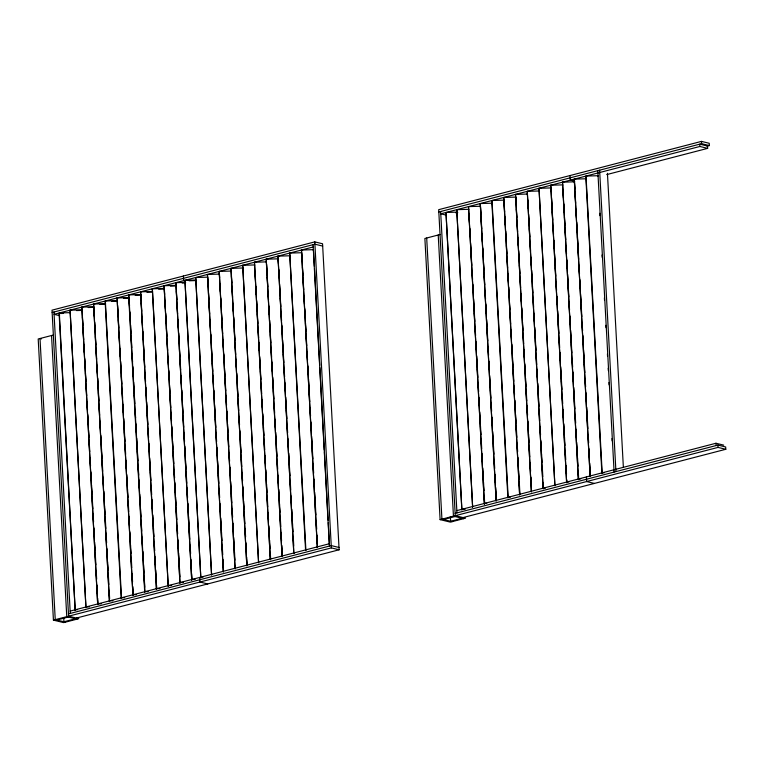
<?xml version="1.0" encoding="UTF-8"?>
<svg xmlns="http://www.w3.org/2000/svg" width="764" height="764" viewBox="0 0 764 764"><rect width="100%" height="100%" fill="white"/><g stroke="black" fill="none" stroke-linecap="round" stroke-linejoin="round"><path stroke-width="1.15" d="M59.315 312.963L75.187 610.341L59.114 313.555L59.315 312.963L70.212 312.638M70.078 310.165L85.95 607.542L70.078 310.165L82.073 309.802L81.872 310.404L76.419 310.566M81.834 307.109L97.706 604.486L81.834 307.109L93.819 306.746M93.58 304.053L109.453 601.44L93.58 304.053L105.575 303.69L105.375 304.292L99.922 304.454M111.678 301.398L117.121 301.236L117.322 300.644L105.336 300.997L105.136 301.599L121.209 598.384L121.409 597.782L124.675 597.687M117.083 297.941L132.955 595.328L117.083 297.941L129.078 297.588L129.527 305.934M140.958 296.919L140.824 294.532L128.839 294.894L128.638 295.487L144.711 592.272M129.078 297.588L128.877 298.18L123.424 298.352M140.586 291.838L156.458 589.216L140.586 291.838L152.58 291.476M140.824 294.532L140.624 295.133L135.18 295.296M152.342 288.782L168.214 586.169L152.342 288.782L164.327 288.42L164.652 294.379M164.088 285.726L179.96 583.113L164.088 285.726L176.083 285.373L175.882 285.965L170.429 286.128M164.327 288.42L164.126 289.021L158.683 289.184M175.844 282.67L191.716 580.057L175.844 282.67L185.652 282.384M184.936 280.312L200.808 577.689L184.936 280.312L195.842 279.987M195.708 277.513L211.58 574.891L195.708 277.513L207.693 277.151L208.209 286.691M207.455 274.457L223.327 571.844L207.455 274.457L219.449 274.095L219.64 277.676M219.211 271.401L235.083 568.788L219.211 271.401L231.196 271.048L230.995 271.64M219.249 274.696L219.449 274.095M230.957 268.345L246.829 565.732L230.957 268.345L242.952 267.992L242.751 268.584M242.713 265.299L258.585 562.676L242.713 265.299L254.698 264.936L254.498 265.538M254.46 262.243L270.332 559.62L254.46 262.243L266.455 261.88M266.216 259.187L282.088 556.574L266.216 259.187L278.201 258.824L278.459 263.599M277.962 256.131L293.834 553.518L277.962 256.131L289.957 255.778L289.757 256.37M278 259.426L278.201 258.824M302.162 261.059L301.704 252.722L289.718 253.075L305.59 550.462L305.791 549.86M301.465 250.029L317.337 547.406L301.465 250.029L313.46 249.666L314.357 266.349M313.259 250.267L313.46 249.666M445.985 212.459L461.867 509.846L445.985 212.459L456.891 212.134M456.757 209.661L472.629 507.048L456.757 209.661L468.752 209.307L468.552 209.899M468.513 206.605L484.386 503.992L468.513 206.605L480.499 206.251L480.957 214.598M480.26 203.558L496.132 500.936L480.26 203.558L492.255 203.195L492.054 203.797M504.001 200.139L492.016 200.502L491.815 201.094L507.888 497.88L508.089 497.288L510.266 497.221M503.762 197.446L519.635 494.833L503.762 197.446L515.757 197.083L516.082 203.052M515.519 194.39L531.391 491.777L515.519 194.39L527.504 194.037L527.303 194.629M515.557 197.685L515.757 197.083M527.265 191.334L543.137 488.721L527.265 191.334L539.26 190.981M539.012 188.288L554.893 485.665L539.012 188.288L551.006 187.925L551.207 191.497M550.768 185.232L566.64 482.609L550.768 185.232L562.762 184.869L562.562 185.471M550.806 188.527L551.006 187.925M562.514 182.176L578.396 479.563L562.514 182.176L574.509 181.813L574.9 188.966M574.27 179.12L590.142 476.507L574.27 179.12L586.265 178.766L586.064 179.359M574.308 182.415L574.509 181.813M597.811 176.303L598.011 175.71L586.017 176.064L585.816 176.665L601.898 473.451L602.099 472.849L604.276 472.792M76.352 618.076L339.12 549.784L322.551 243.764L314.787 241.882L52.009 310.174L68.588 616.195L78.826 618.678L63.66 622.612L53.423 620.129L38.2 338.977L53.356 335.043M707.044 146.172L709.355 145.571L709.231 143.269L701.467 141.388L438.689 209.68L455.268 515.69L465.505 518.173L450.34 522.118L440.102 519.635L424.879 238.483L440.035 234.538M52.143 312.486L314.911 244.193L322.675 246.075M438.813 211.991L701.591 143.689L709.355 145.571M313.211 246.973L54.082 314.319L59.63 315.666M699.891 146.468L699.767 144.167L707.531 146.048L707.655 148.359L699.891 146.468L440.761 213.825L446.31 215.161M606.759 174.584L707.655 148.359M70.154 611.104L329.294 543.758M456.834 510.61L715.964 443.254L723.728 445.145M68.464 613.884L331.232 545.591L338.996 547.473M455.143 513.389L717.912 445.087L725.676 446.978L725.8 449.28L463.032 517.572M53.423 620.129L331.356 547.893L339.12 549.784M440.102 519.635L718.036 447.398L725.8 449.28M56.784 620.034L68.302 617.035M443.464 519.53L454.981 516.54M75.464 618.773L63.947 621.772L63.756 618.191M462.144 518.279L450.626 521.268L450.368 516.502M455.602 212.764L457.779 212.698M189.1 280.78L195.641 280.579M182.176 283.072L185.451 282.976M146.927 292.24L152.38 292.077M88.175 307.51L93.619 307.348M59.114 313.555L63.469 313.431M578.596 478.961L580.774 478.894M566.84 482.017L569.018 481.95M543.338 488.12L545.515 488.062M484.586 503.4L486.763 503.333M463.156 509.216L465.333 509.149M201.008 577.097L203.186 577.03M191.917 579.456L195.183 579.36M180.161 582.512L183.436 582.416M168.414 585.568L171.68 585.472M156.658 588.624L159.934 588.528M148.178 591.575L144.912 591.68L128.839 294.894M133.156 594.726L136.431 594.631M109.653 600.838L112.929 600.743M97.907 603.894L101.173 603.799M86.151 606.95L89.426 606.845M75.388 609.748L77.565 609.682M574.767 181.221L570.326 180.142L570.078 175.529M41.552 338.882L40.014 338.509L55.247 619.661L65.484 622.144M594.411 483.431L586.647 481.549L586.399 476.937M463.681 518.651L453.444 516.168L438.221 235.016M452.164 521.64L441.926 519.157L426.694 238.005M207.732 583.925L199.977 582.044L199.719 577.431M77.002 619.146L66.764 616.663L51.541 335.511M701.467 141.388L701.591 143.689M717.912 445.087L718.036 447.398M715.964 443.254L716.097 445.565M607.437 173.266L623.376 467.52M599.616 170.2L615.937 471.598M597.792 170.668L614.113 472.066M599.816 213.251L599.941 215.639M602.07 254.975L602.204 257.353M604.4 297.884L604.525 300.262M605.881 325.292L606.014 327.68M607.428 353.904L607.561 356.282M608.201 368.2L608.335 370.588M608.984 382.506L609.109 384.894M612.012 438.526L612.145 440.914M586.017 176.064L602.204 473.164M575.225 194.925L575.674 203.272M575.999 209.231L576.448 217.578M576.705 222.343L577.221 231.874M577.479 236.649L577.995 246.18M578.252 250.945L578.711 259.292M579.026 265.251L579.484 273.598M579.8 279.557L580.258 287.894M580.583 293.853L581.032 302.2M581.289 306.966L581.805 316.506M582.13 322.465L582.579 330.802M582.836 335.577L583.285 343.915M583.61 349.874L584.068 358.221M584.384 364.18L584.842 372.526M585.157 378.486L585.616 386.823M585.94 392.782L586.389 401.129M586.714 407.088L587.163 415.435M587.42 420.2L587.869 428.547M588.194 434.506L588.652 442.843M588.968 448.802L589.426 457.149M589.741 463.108L590.2 471.455M563.02 189.634L563.469 197.981M563.794 203.94L564.243 212.287M564.5 217.052L564.959 225.399M565.274 231.358L565.732 239.695M566.048 245.655L566.506 254.001M566.831 259.961L567.28 268.307M567.604 274.266L568.053 282.604M568.311 287.379L568.827 296.909M569.084 301.675L569.533 310.022M569.858 315.981L570.316 324.328M570.632 330.287L571.09 338.624M571.405 344.583L571.864 352.93M572.188 358.889L572.637 367.236M572.895 372.001L573.411 381.542M573.735 387.501L574.117 394.644M574.442 400.603L574.891 408.95M575.216 414.909L575.674 423.256M575.989 429.215L576.448 437.552M576.705 442.327L577.221 451.858M577.546 457.817L577.995 466.164M578.252 470.93L578.701 479.276M551.522 197.465L551.98 205.802M552.296 211.762L552.754 220.108M553.079 226.068L553.528 234.414M553.852 240.373L554.301 248.711M554.559 253.476L555.075 263.017M555.332 267.782L555.781 276.129M556.106 282.088L556.564 290.435M556.88 296.394L557.338 304.731M557.653 310.69L558.112 319.037M558.369 323.802L558.885 333.343M559.21 339.302L559.659 347.639M559.916 352.414L560.365 360.751M560.69 366.71L561.139 375.057M561.464 381.016L561.922 389.363M562.237 395.322L562.696 403.659M563.011 409.619L563.469 417.965M563.794 423.924L564.243 432.271M564.5 437.037L564.949 445.374M565.274 451.343L565.723 459.68M566.048 465.639L566.496 473.986M566.821 479.945L566.955 482.332M527.829 199.996L528.277 208.333M528.602 214.292L529.051 222.639M529.376 228.598L529.834 236.945M530.149 242.904L530.608 251.241M530.932 257.201L531.381 265.547M531.639 270.313L532.155 279.853M532.479 285.812L532.861 292.965M533.186 298.925L533.635 307.262M533.96 313.221L534.418 321.568M534.733 327.527L535.192 335.873M535.449 340.639L535.965 350.17M536.29 356.139L536.739 364.476M536.996 369.241L537.445 377.588M537.77 383.547L538.219 391.894M538.544 397.853L538.992 406.19M539.317 412.149L539.776 420.496M540.091 426.455L540.549 434.802M540.864 440.761L541.323 449.098M541.581 453.873L542.029 462.21M542.354 468.17L542.803 476.516M543.128 482.476L543.452 488.435M516.397 209.011L516.856 217.348M517.113 222.114L517.629 231.654M517.954 237.614L518.403 245.96M518.66 250.726L519.109 259.063M519.434 265.032L519.883 273.369M520.208 279.328L520.656 287.675M520.981 293.634L521.44 301.981M521.755 307.94L522.213 316.277M522.528 322.236L522.987 330.583M523.244 335.348L523.693 343.695M524.018 349.654L524.467 357.991M524.792 363.96L525.24 372.297M525.565 378.256L526.024 386.603M526.339 392.562L526.797 400.909M527.055 405.674L527.571 415.205M527.895 421.165L528.277 428.317M528.602 434.277L529.051 442.623M529.376 448.583L529.824 456.929M530.149 462.888L530.598 471.226M530.923 477.185L531.381 485.532M504.135 202.527L504.651 212.058M504.909 216.833L505.357 225.17M505.682 231.129L506.131 239.476M506.456 245.435L506.904 253.782M507.229 259.741L507.688 268.078M508.003 274.037L508.461 282.384M508.719 287.149L509.235 296.69M509.559 302.649L509.941 309.802M510.266 315.761L510.715 324.098M511.04 330.058L511.488 338.404M511.813 344.363L512.262 352.71M512.529 357.476L513.045 367.007M513.36 372.966L513.819 381.312M514.076 386.078L514.525 394.425M514.85 400.384L515.299 408.73M515.624 414.69L516.072 423.027M516.397 428.986L516.846 437.333M517.171 443.292L517.629 451.639M517.944 457.598L518.403 465.935M518.66 470.71L519.109 479.047M519.434 485.006L519.883 493.353M492.016 200.502L508.194 497.603M481.215 219.363L481.731 228.894M481.988 233.66L482.437 242.007M482.762 247.966L483.211 256.312M483.536 262.272L483.984 270.618M484.309 276.578L484.758 284.915M485.083 290.874L485.541 299.221M485.799 303.986L486.315 313.526M486.63 319.486L487.021 326.629M487.346 332.588L487.795 340.935M488.12 346.894L488.568 355.241M488.893 361.2L489.342 369.547M489.667 375.506L490.116 383.843M490.44 389.802L490.899 398.149M491.156 402.914L491.605 411.261M491.93 417.22L492.379 425.558M492.704 431.526L493.152 439.863M493.477 445.823L493.926 454.169M494.251 460.129L494.7 468.475M495.024 474.434L495.473 482.772M495.74 487.537L496.189 495.884M469.01 214.073L469.459 222.419M469.784 228.379L470.232 236.716M470.557 242.675L471.006 251.022M471.264 255.787L471.789 265.328M472.104 271.287L472.563 279.624M472.82 284.399L473.269 292.736M473.594 298.695L474.043 307.042M474.368 313.001L474.816 321.348M475.141 327.307L475.59 335.644M475.915 341.603L476.364 349.95M476.688 355.909L477.147 364.256M477.404 369.022L477.853 377.368M478.178 383.327L478.627 391.665M478.952 397.624L479.4 405.971M479.725 411.93L480.174 420.276M480.499 426.236L480.948 434.573M481.205 439.348L481.721 448.879M481.979 453.644L482.437 461.991M482.762 467.95L483.211 476.297M483.536 482.256L483.984 490.593M484.309 496.552L484.691 503.705M440.637 211.513L456.958 512.911M314.787 241.882L331.356 547.893M314.491 268.737L319.715 365.278M319.849 367.665L324.299 449.91M324.433 452.288L328.109 520.227M328.243 522.614L329.399 544.063M313.087 244.661L329.418 546.059M302.477 267.018L302.936 275.365M303.251 281.324L303.709 289.671M304.034 295.63L304.483 303.976M304.74 308.742L305.189 317.079M305.514 323.038L305.963 331.385M306.288 337.344L306.736 345.691M307.061 351.65L307.52 359.987M307.835 365.946L308.293 374.293M308.551 379.059L309.067 388.599M309.324 393.364L309.773 401.711M310.098 407.67L310.547 416.008M310.872 421.967L311.32 430.313M311.645 436.273L312.104 444.619M312.419 450.579L312.877 458.916M313.135 463.691L313.651 473.222M313.975 479.181L314.357 486.334M314.682 492.293L315.131 500.64M315.456 506.599L315.904 514.936M316.229 520.895L316.678 529.242M317.003 535.201L317.461 543.548M289.718 253.075L305.896 550.175M278.784 269.558L279.232 277.895M279.557 283.855L280.016 292.201M280.331 298.161L280.789 306.507M281.104 312.466L281.563 320.804M281.821 325.579L282.269 333.916M282.594 339.875L283.043 348.222M283.368 354.181L283.816 362.528M284.141 368.487L284.59 376.824M284.915 382.783L285.373 391.13M285.688 397.089L286.147 405.436M286.404 410.201L286.853 418.548M287.178 424.507L287.627 432.844M287.952 438.803L288.4 447.15M288.725 453.109L289.174 461.456M289.499 467.415L289.948 475.752M290.215 480.527L290.731 490.058M291.046 496.017L291.437 503.17M291.762 509.13L292.211 517.476M292.536 523.436L292.984 531.773M293.309 537.732L293.758 546.079M266.579 264.268L267.037 272.605M267.295 277.38L267.811 286.911M268.068 291.676L268.517 300.023M268.842 305.982L269.291 314.329M269.616 320.288L270.064 328.625M270.389 334.584L270.838 342.931M271.163 348.89L271.621 357.237M271.879 362.002L272.395 371.533M272.71 377.502L273.101 384.645M273.426 390.605L273.875 398.951M274.2 404.91L274.648 413.257M274.973 419.216L275.422 427.553M275.68 432.328L276.196 441.859M276.52 447.819L276.979 456.165M277.236 460.931L277.685 469.277M278.01 475.237L278.459 483.574M278.784 489.533L279.232 497.88M279.557 503.839L280.006 512.186M280.331 518.145L280.78 526.482M281.104 532.451L281.553 540.788M281.821 545.553L282.269 553.9M255.09 272.089L255.539 280.436M255.864 286.395L256.312 294.732M256.637 300.691L257.086 309.038M257.344 313.803L257.869 323.344M258.184 329.303L258.643 337.64M258.901 342.406L259.349 350.752M259.674 356.712L260.123 365.058M260.448 371.017L260.896 379.364M261.221 385.323L261.67 393.661M261.995 399.62L262.444 407.966M262.768 413.926L263.227 422.272M263.484 427.038L263.933 435.375M264.315 442.528L264.707 449.681M265.032 455.64L265.48 463.987M265.805 469.946L266.254 478.293M266.579 484.252L267.028 492.589M267.285 497.354L267.801 506.895M268.126 512.854L268.517 520.007M268.842 525.966L269.291 534.313M269.616 540.272L270.064 548.609M270.389 554.568L270.647 559.334M231.454 275.814L231.845 282.966M232.17 288.926L232.619 297.263M232.944 303.222L233.392 311.569M233.717 317.528L234.166 325.875M234.424 330.64L234.94 340.171M235.264 346.13L235.713 354.477M235.98 359.242L236.429 367.589M236.754 373.548L237.203 381.895M237.528 387.854L237.976 396.191M238.301 402.151L238.75 410.497M239.075 416.456L239.524 424.803M239.848 430.762L240.297 439.099M240.555 443.874L241.013 452.212M241.395 459.365L241.787 466.517M242.112 472.477L242.56 480.823M242.885 486.783L243.334 495.12M243.659 501.079L244.108 509.426M244.365 514.191L244.881 523.732M245.139 528.497L245.597 536.844M245.912 542.803L246.371 551.14M246.696 557.099L247.144 565.446M219.965 283.635L220.414 291.982M220.739 297.941L221.188 306.278M221.512 312.237L221.961 320.584M222.219 325.349L222.677 333.696M223.002 339.655L223.451 347.992M223.776 353.961L224.224 362.298M224.549 368.258L224.998 376.604M225.323 382.563L225.772 390.91M226.029 395.676L226.545 405.207M226.87 411.166L227.261 418.319M227.586 424.278L228.035 432.625M228.36 438.584L228.808 446.93M229.133 452.89L229.582 461.227M229.907 467.186L230.356 475.533M230.68 481.492L231.129 489.839M231.454 495.798L231.845 502.941M232.16 508.9L232.619 517.247M232.944 523.206L233.392 531.553M233.717 537.512L234.166 545.859M234.491 551.818L234.94 560.155M235.264 566.114L235.388 568.502M208.534 292.65L208.925 299.803M209.25 305.762L209.699 314.099M210.024 320.059L210.472 328.405M210.797 334.365L211.246 342.711M211.504 347.477L212.02 357.008M212.344 362.967L212.793 371.314M213.051 376.079L213.509 384.426M213.825 390.385L214.283 398.732M214.608 404.691L215.056 413.028M215.381 418.987L215.83 427.334M216.155 433.293L216.604 441.64M216.928 447.599L217.377 455.936M217.635 460.711L218.151 470.242M218.408 475.007L218.867 483.354M219.192 489.313L219.64 497.66M219.965 503.619L220.414 511.956M220.739 517.916L221.188 526.262M221.512 532.221L221.961 540.568M222.219 545.334L222.735 554.865M222.992 559.64L223.451 567.977M183.398 276.033L183.647 280.646M176.408 291.332L176.856 299.669M177.181 305.629L177.63 313.975M177.955 319.935L178.404 328.281M178.661 333.047L179.177 342.578M179.502 348.537L179.951 356.883M180.208 361.649L180.667 369.996M180.992 375.955L181.44 384.302M181.765 390.261L182.214 398.598M182.539 404.557L182.988 412.904M183.312 418.863L183.761 427.21M184.086 433.169L184.535 441.506M184.792 446.281L185.251 454.618M185.566 460.577L186.024 468.924M186.349 474.883L186.798 483.23M187.056 487.995L187.572 497.526M187.896 503.486L188.345 511.832M188.603 516.598L189.119 526.138M189.376 530.904L189.835 539.25M190.15 545.209L190.608 553.547M190.924 559.506L191.382 567.853M191.707 573.812L192.022 579.771M164.976 300.347L165.425 308.685M165.683 313.45L166.199 322.991M166.457 327.756L166.915 336.103M167.23 342.062L167.688 350.399M168.013 356.358L168.462 364.705M168.787 370.664L169.236 379.011M169.56 384.97L170.009 393.317M170.267 398.082L170.783 407.613M171.04 412.379L171.499 420.725M171.814 426.684L172.272 435.031M172.597 440.99L173.046 449.327M173.371 455.287L173.82 463.633M174.144 469.593L174.593 477.939M174.851 482.705L175.367 492.245M175.625 497.011L176.083 505.348M176.398 511.307L176.856 519.654M177.172 525.613L177.63 533.96M177.955 539.919L178.404 548.256M178.661 553.031L179.177 562.562M179.502 568.521L179.951 576.868M141.283 302.878L141.732 311.215M142.056 317.175L142.505 325.521M142.83 331.481L143.279 339.827M143.537 344.593L143.995 352.939M144.31 358.899L144.768 367.236M145.084 373.195L145.542 381.542M145.867 387.501L146.316 395.847M146.64 401.807L147.089 410.144M147.347 414.919L147.863 424.45M148.12 429.215L148.569 437.562M148.894 443.521L149.352 451.868M149.668 457.827L150.126 466.164M150.441 472.123L150.9 480.47M151.224 486.429L151.673 494.776M151.931 499.541L152.447 509.072M152.771 515.031L153.153 522.184M153.478 528.144L153.927 536.49M154.252 542.45L154.71 550.796M155.025 556.755L155.484 565.093M155.741 569.868L156.257 579.399M156.582 585.358L156.773 588.939M129.851 311.893L130.243 319.037M130.558 324.996L131.016 333.343M131.332 339.302L131.79 347.649M132.115 353.608L132.564 361.945M132.821 366.72L133.337 376.251M133.662 382.21L134.111 390.557M134.368 395.322L134.817 403.669M135.142 409.628L135.6 417.965M135.916 423.924L136.374 432.271M136.689 438.23L137.148 446.577M137.405 451.343L137.921 460.873M138.246 466.842L138.695 475.179M138.952 479.945L139.401 488.291M139.726 494.251L140.175 502.597M140.5 508.557L140.958 516.894M141.273 522.853L141.732 531.2M142.047 537.159L142.505 545.506M142.83 551.465L143.279 559.811M143.537 564.577L143.985 572.914M144.31 578.873L144.759 587.22M117.58 305.409L118.038 313.756M118.363 319.715L118.812 328.052M119.136 334.011L119.585 342.358M119.91 348.317L120.359 356.664M120.616 361.429L121.065 369.776M121.39 375.735L121.848 384.072M122.164 390.032L122.622 398.378M122.937 404.337L123.396 412.684M123.72 418.643L124.169 426.981M124.427 431.746L124.943 441.286M125.2 446.052L125.649 454.399M125.974 460.358L126.423 468.704M126.748 474.664L127.206 483.001M127.521 488.96L127.98 497.307M128.295 503.266L128.753 511.613M129.011 516.378L129.527 525.909M129.851 531.868L130.233 539.021M130.558 544.98L131.007 553.327M131.332 559.286L131.78 567.633M132.105 573.592L132.564 581.929M132.821 586.695L133.27 595.041M105.336 300.997L121.514 598.097M93.886 307.94L94.335 316.286M94.66 322.246L95.118 330.583M95.433 336.542L95.892 344.889M96.207 350.848L96.665 359.195M96.99 365.154L97.439 373.5M97.696 378.266L98.145 386.603M98.47 392.562L98.919 400.909M99.244 406.868L99.692 415.215M100.017 421.174L100.476 429.511M100.791 435.47L101.249 443.817M101.507 448.583L102.023 458.123M102.28 462.888L102.729 471.235M103.054 477.194L103.503 485.532M103.828 491.491L104.276 499.837M104.601 505.797L105.06 514.143M105.375 520.103L105.833 528.44M106.091 533.215L106.607 542.746M106.931 548.705L107.313 555.858M107.638 561.817L108.087 570.164M108.412 576.123L108.86 584.46M109.185 590.419L109.634 598.766M82.455 316.955L82.913 325.302M83.171 330.067L83.687 339.598M83.945 344.373L84.393 352.71M84.718 358.669L85.167 367.016M85.492 372.975L85.94 381.322M86.265 387.281L86.724 395.618M87.039 401.577L87.497 409.924M87.755 414.69L88.271 424.23M88.595 430.189L88.977 437.333M89.302 443.301L89.751 451.639M90.076 457.598L90.524 465.944M90.849 471.904L91.298 480.25M91.565 485.016L92.081 494.547M92.396 500.506L92.855 508.853M93.112 513.618L93.561 521.965M93.886 527.924L94.335 536.271M94.66 542.23L95.108 550.567M95.433 556.526L95.882 564.873M96.207 570.832L96.656 579.179M96.98 585.138L97.439 593.475M97.696 598.25L98.012 604.209M53.957 312.008L70.278 613.416"/></g></svg>
